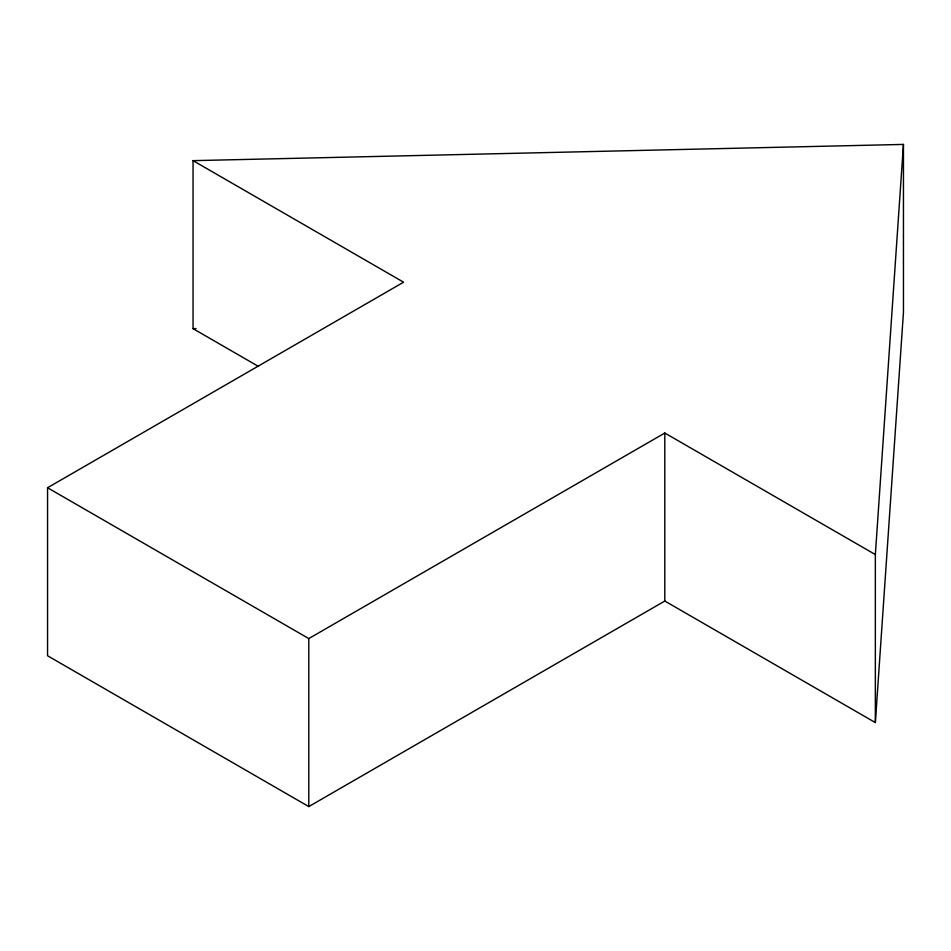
<?xml version="1.0" encoding="UTF-8"?>
<svg xmlns="http://www.w3.org/2000/svg" width="951" height="951" viewBox="0 0 951 951"><rect width="100%" height="100%" fill="white"/><g stroke="black" fill="none" stroke-linecap="round" stroke-linejoin="round"><path stroke-width="1.43" d="M193.053 160.648L403.581 282.197L47.55 487.744L47.55 655.75L308.79 806.579L664.808 601.032L875.348 722.582L875.348 554.564L903.45 144.421L193.053 160.648L193.053 328.654L258.517 366.456M875.348 722.582L903.45 312.427L903.45 144.421M47.55 487.744L308.79 638.573L664.808 433.026L875.348 554.564M193.053 328.654L196.013 328.594M664.808 433.026L664.808 601.032M308.79 638.573L308.79 806.579"/></g></svg>
